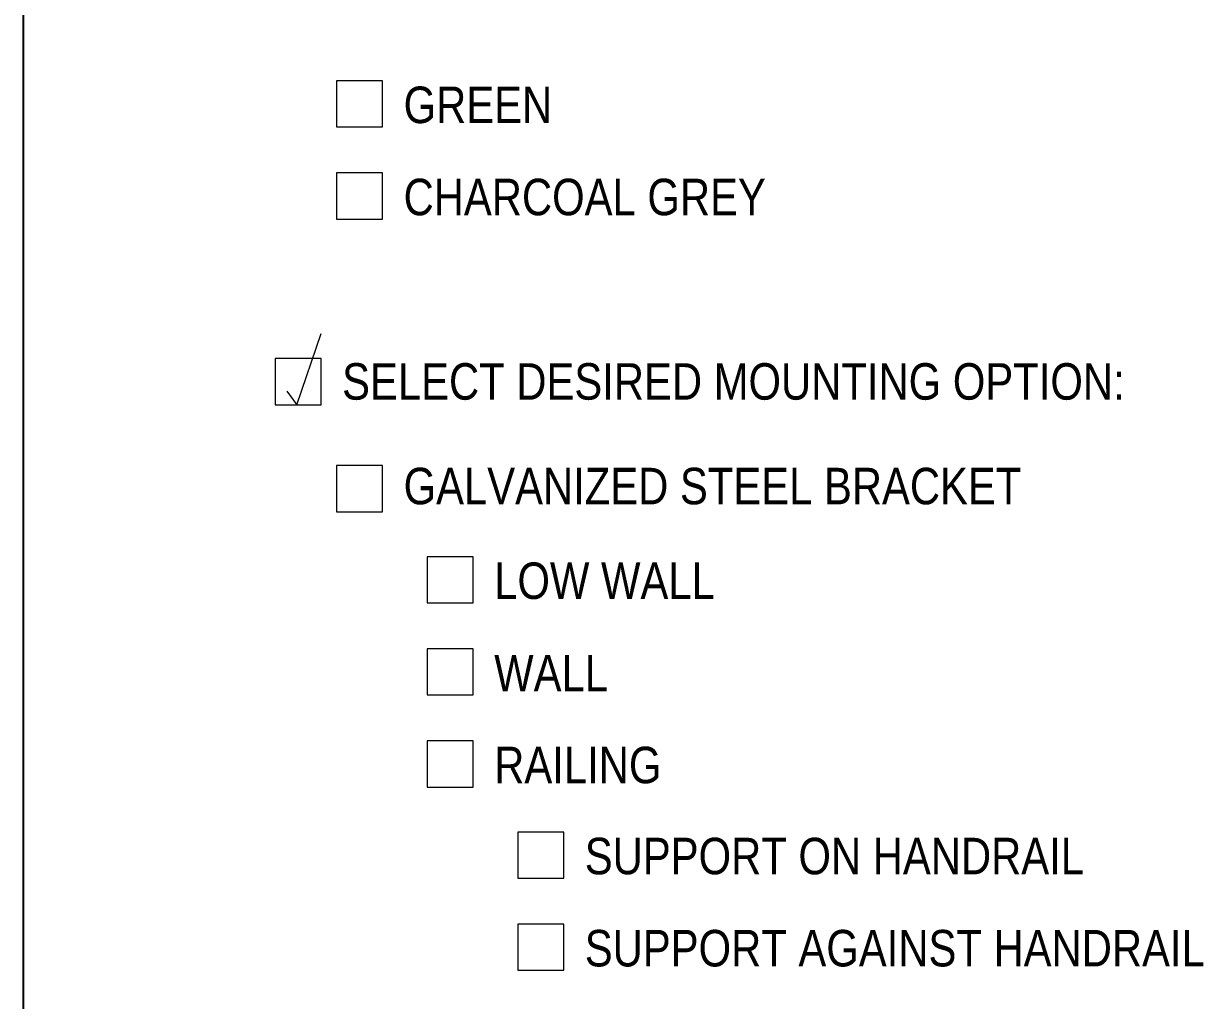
# Model space of a CAD drawing. Header units: inches. Extents: x 0 to 216, y -5 to 280.
# Drawn here: x 0 to 76.8, y 152.7 to 216.3 of the extents above; entities that cross this region are included whole.
import ezdxf

# ---------------------------------------------------------------- set-up
doc = ezdxf.new("R2010")
doc.units = ezdxf.units.IN
doc.header["$LTSCALE"] = 10
doc.header["$MEASUREMENT"] = 0
doc.layers.get('0').update_dxf_attribs({"linetype": 'CONTINUOUS'})
for name, color, linetype, lineweight in [('CADdetails-1-ANNO', 41, 'CONTINUOUS', 5), ('CADdetails-3-FINE', 11, 'CONTINUOUS', 5), ('CADdetails-4-LIGHT', 3, 'CONTINUOUS', 9)]:
    doc.layers.add(name, color=color, linetype=linetype, lineweight=lineweight)
doc.layers.add('Company LOGO$0$CADdetails-9-TITLEBLOCK', color=7, linetype='CONTINUOUS')
doc.styles.add('CADdetails-NOTES', font='ARIALN.TTF', dxfattribs={"height": 2.38})

# ---------------------------------------------------------------- blocks, each defined once
blk = doc.blocks.new('Company LOGO')
at = {"layer": 'Company LOGO$0$CADdetails-9-TITLEBLOCK'}
blk.add_line((0, 0), (0, 280), dxfattribs=at)

msp = doc.modelspace()

# ---------------------------------------------------------------- linework, layer by layer
at = {"layer": 'CADdetails-3-FINE'}
for points in [[(20.369, 209.619), (23.369, 209.619), (23.369, 212.619), (20.369, 212.619)], [(20.369, 203.619), (23.369, 203.619), (23.369, 206.619), (20.369, 206.619)], [(16.369, 191.531), (19.369, 191.531), (19.369, 194.531), (16.369, 194.531)], [(20.369, 184.564), (23.369, 184.564), (23.369, 187.564), (20.369, 187.564)], [(26.267, 178.637), (29.267, 178.637), (29.267, 181.637), (26.267, 181.637)], [(26.267, 172.637), (29.267, 172.637), (29.267, 175.637), (26.267, 175.637)], [(26.267, 166.637), (29.267, 166.637), (29.267, 169.637), (26.267, 169.637)], [(32.164, 160.71), (35.164, 160.71), (35.164, 163.71), (32.164, 163.71)], [(32.164, 154.71), (35.164, 154.71), (35.164, 157.71), (32.164, 157.71)]]:
    msp.add_lwpolyline(points, close=True, dxfattribs=at)
at = {"layer": 'CADdetails-4-LIGHT'}
msp.add_lwpolyline([(17.134, 192.403), (17.789, 191.531), (19.373, 196.166)], dxfattribs=at)

# ---------------------------------------------------------------- block references
msp.add_blockref('Company LOGO', (0, 0))

# ---------------------------------------------------------------- texts
at = {"layer": 'CADdetails-1-ANNO', "char_height": 2.375, "attachment_point": 4, "style": 'CADdetails-NOTES'}
for s, insert, width in [('GREEN', (24.732, 211.039), 11.80302), ('CHARCOAL GREY', (24.732, 205.039), 24.41224), ('SELECT DESIRED MOUNTING OPTION:', (20.732, 193.031), 52.22476), ('GALVANIZED STEEL BRACKET', (24.732, 186.219), 42.58331), ('LOW WALL', (30.63, 180.057), 15.657), ('WALL', (30.63, 174.057), 10.06685), ('RAILING', (30.63, 168.057), 12.34356), ('SUPPORT ON HANDRAIL', (36.527, 162.13), 34.10973), ('SUPPORT AGAINST HANDRAIL', (36.527, 156.13), 41.23607)]:
    msp.add_mtext(s, dxfattribs=dict(at, insert=insert, width=width))

doc.saveas('drawing.dxf')
